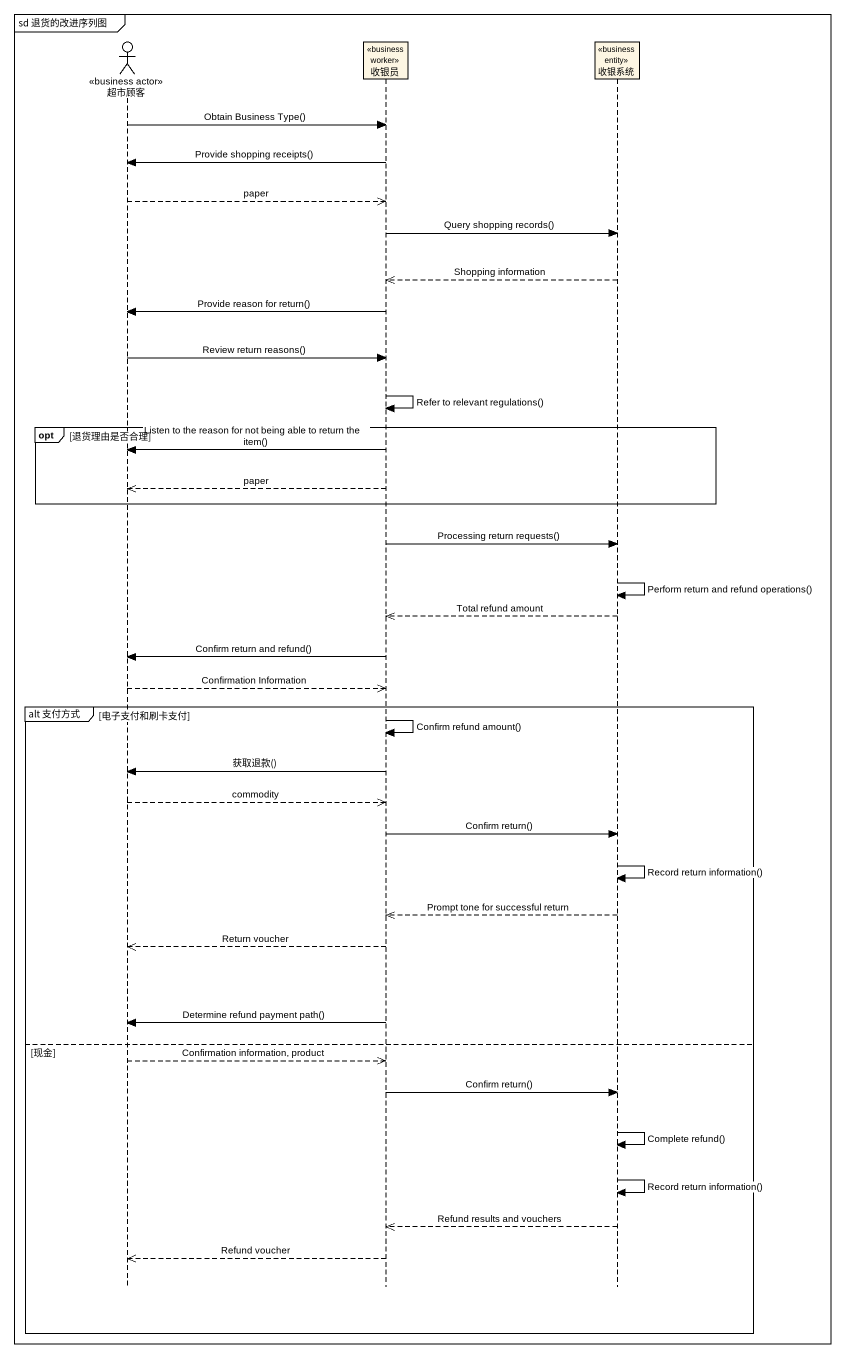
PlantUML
@startuml
mainframe sd 退货的改进序列图
hide footbox
actor 超市顾客 <<business actor>>
participant 收银员 <<business worker>>
participant 收银系统 <<business entity>>

超市顾客 -> 收银员 : Obtain Business Type()
收银员 -> 超市顾客 : Provide shopping receipts()
超市顾客 -->> 收银员 : paper
收银员 -> 收银系统 : Query shopping records()
收银系统 -->> 收银员 : Shopping information
收银员 -> 超市顾客 : Provide reason for return()
超市顾客 -> 收银员 : Review return reasons()
收银员 -> 收银员 : Refer to relevant regulations()
opt 退货理由是否合理
  收银员 -> 超市顾客 : Listen to the reason for not being able to return the item()
  收银员 -->> 超市顾客 : paper
end
收银员 -> 收银系统 : Processing return requests()
收银系统 -> 收银系统 : Perform return and refund operations()
收银系统 -->> 收银员 : Total refund amount
收银员 -> 超市顾客 : Confirm return and refund()
超市顾客 -->> 收银员 : Confirmation Information
group alt 支付方式 [电子支付和刷卡支付]
  收银员 -> 收银员 : Confirm refund amount()
  收银员 -> 超市顾客 : 获取退款()
  超市顾客 -->> 收银员 : commodity
  收银员 -> 收银系统 : Confirm return()
  收银系统 -> 收银系统 : Record return information()
  收银系统 -->> 收银员 : Prompt tone for successful return
  收银员 -->> 超市顾客 : Return voucher
  收银员 -> 超市顾客 : Determine refund payment path()
else 现金
  超市顾客 -->> 收银员 : Confirmation information, product
  收银员 -> 收银系统 : Confirm return()
  收银系统 -> 收银系统 : Complete refund()
  收银系统 -> 收银系统 : Record return information()
  收银系统 -->> 收银员 : Refund results and vouchers
  收银员 -->> 超市顾客 : Refund voucher
end
@enduml
